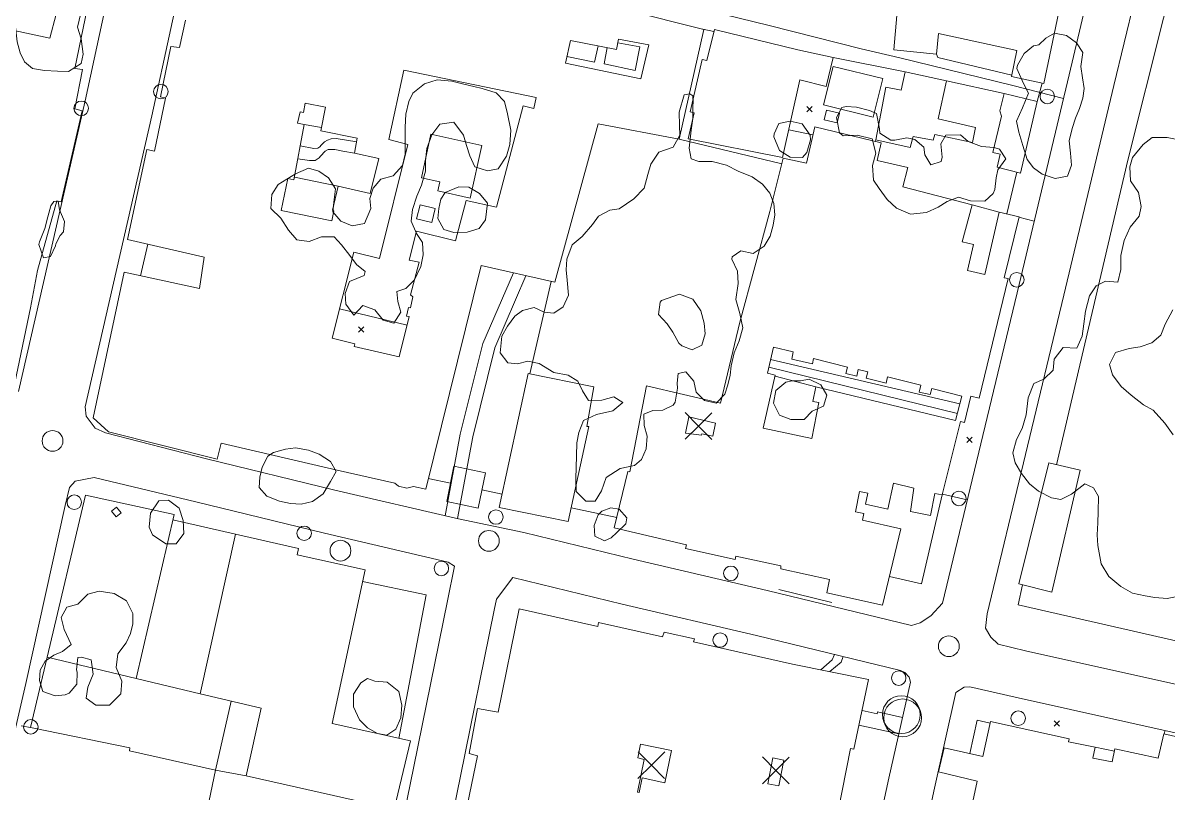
# Model space of a CAD drawing. Header units: metres. Extents: x 4652992 to 4879070, y 2074171 to 2309877.
# Drawn here: x 4653973.1 to 4654094.4, y 2307181.8 to 2307263.4 of the extents above; entities that cross this region are included whole.
import ezdxf

# ---------------------------------------------------------------- set-up
doc = ezdxf.new("R2010")
doc.units = ezdxf.units.M
doc.header["$MEASUREMENT"] = 0
doc.linetypes.add('DGN Style 2', pattern=[66.27138, 39.762828, -26.508552])
doc.linetypes.add('DGN Style 3', pattern=[92.779933, 66.271381, -26.508552])
for name, color, linetype, lineweight in [('Interior Floors', 7, 'Continuous', 0), ('Level 16', 2, 'Continuous', 0), ('Level 18', 5, 'Continuous', 0), ('Level 19', 38, 'DGN Style 3', 0), ('Level 20', 30, 'DGN Style 3', 0), ('Level 27', 30, 'Continuous', 0), ('Level 30', 5, 'Continuous', 0), ('Level 31', 38, 'Continuous', 0), ('Level 35', 4, 'Continuous', 0), ('Level 36', 1, 'Continuous', 0), ('Level 37', 3, 'Continuous', 0), ('Level 39', 9, 'Continuous', 0), ('Level 40', 1, 'Continuous', 0), ('Level 45', 9, 'Continuous', 0), ('Level 53', 5, 'Continuous', 0), ('Level 54', 30, 'DGN Style 2', 0), ('Level 61', 4, 'Continuous', 0), ('Level 62', 4, 'Continuous', 0), ('Level 63', 3, 'Continuous', 0)]:
    doc.layers.add(name, color=color, linetype=linetype, lineweight=lineweight)

# ---------------------------------------------------------------- blocks, each defined once
blk = doc.blocks.new('POSTE_1')
at = {"layer": 'Level 61'}
blk.add_circle((-4.7e-05, -1.9e-05, -2.4e-05), 0.770001, dxfattribs=at)
blk = doc.blocks.new('AL_1')
at = {"layer": 'Level 45'}
blk.add_circle((2.1e-05, 1.3e-05, 3e-05), 1.100002, dxfattribs=at)
blk = doc.blocks.new('COTA_16')
at = {"layer": 'Level 63', "ltscale": 0.2}
for p, q in [((7e-05, 0.00015, 0.000205), (-1.419452, -1.408307, 0.000205)), ((-1.408387, 1.419672, 0.000205), (7e-05, 0.00015, 0.000205)), ((1.419592, 1.408607, 0.000205), (7e-05, 0.00015, 0.000205)), ((7e-05, 0.00015, 0.000205), (1.408527, -1.419372, 0.000205))]:
    blk.add_line(p, q, dxfattribs=at)
blk = doc.blocks.new('COTA_15')
at = {"layer": 'Level 63', "ltscale": 0.2}
for p, q in [((-1.408367, 1.419327, -0.0002), (9e-05, -0.000195, -0.0002)), ((1.419612, 1.408262, -0.0002), (9e-05, -0.000195, -0.0002)), ((9e-05, -0.000195, -0.0002), (-1.419432, -1.408652, -0.0002)), ((9e-05, -0.000195, -0.0002), (1.408547, -1.419717, -0.0002))]:
    blk.add_line(p, q, dxfattribs=at)
blk = doc.blocks.new('COTA_2')
at = {"layer": 'Level 63', "ltscale": 0.2}
for p, q in [((5e-05, 0.0001, 4e-05), (-1.419472, -1.408357, 4e-05)), ((-1.408407, 1.419622, 4e-05), (5e-05, 0.0001, 4e-05)), ((1.419572, 1.408557, 4e-05), (5e-05, 0.0001, 4e-05)), ((5e-05, 0.0001, 4e-05), (1.408507, -1.419422, 4e-05))]:
    blk.add_line(p, q, dxfattribs=at)
blk = doc.blocks.new('COTA_10')
at = {"layer": 'Level 39'}
for p, q in [((-1.408444, 1.419518, 3.9e-05), (1.3e-05, -4e-06, 3.9e-05)), ((1.419535, 1.408453, 3.9e-05), (1.3e-05, -4e-06, 3.9e-05)), ((1.3e-05, -4e-06, 3.9e-05), (-1.419509, -1.408461, 3.9e-05)), ((1.3e-05, -4e-06, 3.9e-05), (1.40847, -1.419526, 3.9e-05))]:
    blk.add_line(p, q, dxfattribs=at)
blk = doc.blocks.new('CIR')
at = {"layer": 'Interior Floors'}
blk.add_circle((0, -0.046637), 2, dxfattribs=at)

msp = doc.modelspace()

# ---------------------------------------------------------------- linework, layer by layer
at = {"layer": 'Level 16'}
for points in [[(4654063.138969, 2307253.412598, 1401.699185), (4654057.87914, 2307254.703477, 1401.699185), (4654058.877243, 2307258.770359, 1401.699185), (4654064.137072, 2307257.47948, 1401.699185)], [(4654059.315998, 2307252.793482, 1402.12731), (4654057.947953, 2307253.113851, 1402.124185), (4654058.189833, 2307254.146734, 1402.117935), (4654059.557882, 2307253.826383, 1402.12106)]]:
    msp.add_3dface(points, dxfattribs=at)
at = {"layer": 'Level 18', "color": 30}
msp.add_line((4654023.251751, 2307202.341888, 1405.038767), (4654024.979199, 2307204.641555, 1405.165453), dxfattribs=at)
at = {"layer": 'Level 18', "color": 30, "extrusion": (-0.0193588182759711, 0.1982751460800474, 0.9799552043853299), "elevation": 368744.565715, "flags": 128}
msp.add_lwpolyline([(-4856156.722252, -1806806.459519), (-4856154.658624, -1806806.239911), (-4856154.003796, -1806805.625868)], dxfattribs=at)
at = {"layer": 'Level 18', "color": 30, "extrusion": (-0.5885580754528715, 0.1699938871125175, 0.7903805856444024), "elevation": -2345869.560698, "flags": 128}
msp.add_lwpolyline([(-3507997.216737, 3028873.383223), (-3508027.049102, 3028870.832686), (-3508037.46615, 3028870.036919)], dxfattribs=at)
at = {"layer": 'Level 18', "color": 30, "extrusion": (-0.6164632411259154, 0.1752329962651359, 0.7676369385070486), "elevation": -2463689.529355, "flags": 128}
msp.add_lwpolyline([(-3491767.618068, 2953144.745915), (-3491796.179287, 2953142.307879), (-3491806.581288, 2953141.547213)], dxfattribs=at)
at = {"layer": 'Level 18', "color": 30}
for points in [[(4653972.629108, 2307224.330705, 1404.548394), (4653979.689617, 2307255.117196, 1402.773394), (4653983.679478, 2307273.61327, 1401.560894), (4653988.229209, 2307294.793827, 1400.423394), (4653991.196795, 2307309.526352, 1399.531408)], [(4653979.703171, 2307222.708354, 1404.542163), (4653986.77421, 2307253.540759, 1402.767163), (4653990.774668, 2307272.085956, 1401.554663), (4653995.323199, 2307293.260925, 1400.417163), (4653998.213388, 2307306.877301, 1399.517163)], [(4654075.183271, 2307200.787365, 1404.510781), (4654083.319389, 2307234.559414, 1402.410781), (4654088.615163, 2307256.754869, 1401.085781), (4654094.084652, 2307279.398627, 1399.810781), (4654096.800728, 2307290.53879, 1399.285781)], [(4654070.458242, 2307201.925684, 1404.526381), (4654078.593114, 2307235.69256, 1402.426381), (4654083.889225, 2307257.889428, 1401.101381), (4654087.721877, 2307274.193431, 1399.826381), (4654089.955422, 2307283.560119, 1399.302017), (4654089.15259, 2307285.574766, 1399.302017), (4654088.569194, 2307286.811743, 1399.302017), (4654087.436258, 2307287.130894, 1399.205163)], [(4653981.854868, 2307219.959201, 1404.623281), (4653980.7452, 2307220.467831, 1404.635947), (4653979.795568, 2307221.735965, 1404.698281), (4653979.703171, 2307222.708354, 1404.542163)], [(4654019.211114, 2307210.858838, 1405.173281), (4654006.131969, 2307213.904882, 1405.054531), (4653992.538698, 2307217.208669, 1404.960781), (4653981.854868, 2307219.959201, 1404.623281)], [(4654018.145656, 2307206.283963, 1405.176066), (4654005.044534, 2307209.335126, 1405.057316), (4653991.431339, 2307212.643755, 1404.963566), (4653980.668941, 2307215.249493, 1404.851066)], [(4653958.387914, 2307127.5186, 1409.135894), (4653964.402922, 2307153.236145, 1407.885894), (4653969.420549, 2307176.283318, 1406.698394), (4653973.416521, 2307193.400479, 1406.023394), (4653977.589931, 2307212.269124, 1404.910894), (4653978.042736, 2307214.172255, 1405.017144)], [(4654067.183504, 2307199.554794, 1404.886263), (4654051.918296, 2307203.279517, 1405.211263), (4654037.703579, 2307206.598865, 1405.136263), (4654026.132789, 2307209.4025, 1405.161263), (4654019.211114, 2307210.858838, 1405.173281)], [(4654000.781716, 2307118.182965, 1409.798169), (4654005.436827, 2307140.849419, 1408.560669), (4654009.952012, 2307162.316975, 1407.110669), (4654014.497718, 2307184.613778, 1405.798169), (4654018.054255, 2307202.167705, 1405.048169), (4654018.791674, 2307205.830427, 1405.048169), (4654018.145656, 2307206.283963, 1405.176066)], [(4654066.022282, 2307194.795705, 1404.890453), (4654050.78068, 2307198.514668, 1405.215453), (4654036.569787, 2307201.833123, 1405.140453), (4654024.979198, 2307204.641555, 1405.165453)], [(4654005.912137, 2307117.190995, 1409.794816), (4654010.37799, 2307139.822403, 1408.551267), (4654014.893923, 2307161.293519, 1407.101267), (4654019.443362, 2307183.608628, 1405.788767), (4654023.001122, 2307201.168594, 1405.038767), (4654023.25175, 2307202.341888, 1405.038767)], [(4654070.458242, 2307201.925684, 1404.526381), (4654069.226049, 2307200.591345, 1404.688881), (4654068.104669, 2307199.836779, 1404.782631), (4654067.183504, 2307199.554794, 1404.886263)], [(4654076.362875, 2307197.585692, 1404.704233), (4654075.578238, 2307198.336687, 1404.704233), (4654075.022248, 2307199.267732, 1404.704233), (4654075.183271, 2307200.787365, 1404.510781)], [(4654118.662853, 2307187.95728, 1403.98274), (4654097.179669, 2307192.874737, 1404.566733), (4654079.259655, 2307196.860466, 1404.641733), (4654076.362875, 2307197.585692, 1404.704233)], [(4654067.088262, 2307193.560255, 1404.900612), (4654066.926806, 2307194.074656, 1404.900612), (4654066.47258, 2307194.586605, 1404.900612), (4654066.022282, 2307194.795705, 1404.890453)], [(4654117.518024, 2307183.175996, 1404.018332), (4654096.069602, 2307187.994309, 1404.565453), (4654078.160508, 2307191.97761, 1404.640453), (4654073.371554, 2307193.068494, 1404.702953), (4654072.778285, 2307193.030422, 1404.702953), (4654071.891886, 2307192.481661, 1404.911585)]]:
    msp.add_polyline3d(points, dxfattribs=at)
at = {"layer": 'Level 20', "linetype": 'Continuous'}
msp.add_polyline3d([(4654083.287826, 2307255.368865, 1401.251841), (4654077.91161, 2307256.743714, 1401.251841), (4654065.964528, 2307259.697983, 1401.039341), (4654061.870387, 2307260.638539, 1401.151841), (4654052.131251, 2307263.108865, 1401.126841), (4654045.899266, 2307264.633726, 1401.201841), (4654045.14786, 2307264.829641, 1401.264341)], dxfattribs=at)
at = {"layer": 'Level 27'}
for p, q in [((4654056.743421, 2307251.515954, 1402.06481), (4654054.192862, 2307252.068384, 1402.06481)), ((4654063.403334, 2307250.993603, 1401.84606), (4654063.379446, 2307250.839398, 1401.84606))]:
    msp.add_line(p, q, dxfattribs=at)
at = {"layer": 'Level 30', "color": 1}
for points in [[(4654066.133447, 2307269.837093, 1403.941983), (4654065.316756, 2307260.542689, 1403.010733), (4654069.848277, 2307260.082754, 1402.935733), (4654070.051612, 2307262.252771, 1402.923233), (4654078.336978, 2307260.455298, 1403.085733), (4654077.784714, 2307257.692246, 1402.879483), (4654081.199702, 2307256.95475, 1402.848233), (4654083.060458, 2307265.91664, 1402.585733)], [(4653964.439632, 2307264.230476, 1404.854927), (4653975.977344, 2307261.777728, 1405.317427), (4653977.309544, 2307266.879936, 1404.717427)], [(4653980.177377, 2307266.12056, 1404.729927), (4653978.598191, 2307258.544873, 1405.236177), (4653979.422513, 2307258.443648, 1405.236177), (4653978.617086, 2307254.271666, 1405.242427), (4653979.377951, 2307254.064654, 1405.242427), (4653977.148928, 2307244.430731, 1405.504927), (4653976.701831, 2307244.536598, 1405.504927), (4653974.640982, 2307237.14488, 1407.454927), (4653973.924689, 2307233.197135, 1409.473677)], [(4654036.903127, 2307264.769491, 1405.210733), (4654045.200446, 2307262.689711, 1405.441983), (4654042.584949, 2307251.054755, 1405.529483), (4654034.015431, 2307252.699097, 1407.654483), (4654029.430311, 2307235.908551, 1407.616983), (4654021.613391, 2307237.681251, 1407.604483), (4654015.757155, 2307214.004161, 1407.704483)], [(4654015.757155, 2307214.004161, 1407.704483), (4654014.456574, 2307214.291978, 1407.679483), (4654013.755408, 2307214.118604, 1407.666983), (4654012.883835, 2307214.307674, 1407.660733), (4654012.489083, 2307214.652495, 1407.648233), (4654006.382188, 2307216.000429, 1407.710733), (4654006.382188, 2307216.000429, 1409.473233), (4653994.111476, 2307218.882497, 1409.948233), (4653993.662991, 2307217.162387, 1407.410733), (4653982.17315, 2307220.060863, 1406.785733), (4653980.549543, 2307221.542415, 1406.785733), (4653980.554663, 2307221.564317, 1412.685733), (4653983.830934, 2307236.966372, 1412.135733), (4653991.82301, 2307235.265333, 1408.760733), (4653992.294901, 2307238.57259, 1406.810733), (4653984.175983, 2307240.429785, 1405.898233), (4653986.215163, 2307249.963823, 1405.366983), (4653987.049082, 2307249.795185, 1408.004483), (4653988.216686, 2307255.413811, 1407.916983), (4653987.685893, 2307255.535742, 1405.060733), (4653988.769141, 2307260.897478, 1404.791983), (4653989.674407, 2307260.782097, 1406.860733), (4653990.30893, 2307263.68505, 1406.841983)], [(4654038.532939, 2307257.457159, 1404.254483), (4654030.55766, 2307259.115696, 1404.316983), (4654031.073108, 2307261.528531, 1406.916983), (4654035.942058, 2307260.572213, 1406.654483), (4654036.157883, 2307261.648922, 1405.198233), (4654039.383705, 2307261.058581, 1404.441983), (4654038.532939, 2307257.457159, 1404.254483)], [(4654053.540276, 2307249.134234, 1404.498233), (4654055.364351, 2307257.335624, 1404.035733), (4654058.144518, 2307256.661983, 1404.041983), (4654058.877156, 2307259.714746, 1403.966983), (4654055.14982, 2307260.524939, 1406.885733), (4654046.314045, 2307262.671263, 1406.923233), (4654045.50561, 2307259.392595, 1409.373233), (4654045.040971, 2307259.499369, 1409.373233), (4654043.744341, 2307253.969186, 1409.323233), (4654044.184299, 2307253.856497, 1407.673233), (4654043.536842, 2307251.120175, 1407.129483), (4654053.540276, 2307249.134234, 1404.498233)], [(4654026.062146, 2307254.591346, 1407.635733), (4654023.234046, 2307243.864803, 1406.485733), (4654020.031173, 2307244.588989, 1406.366983), (4654018.926335, 2307240.305378, 1406.623233), (4654014.78694, 2307241.315007, 1406.254483), (4654013.994024, 2307238.267722, 1406.248233), (4654015.059296, 2307238.045941, 1410.210733), (4654014.130654, 2307234.566839, 1410.241983), (4654014.400605, 2307234.377438, 1410.229483), (4654014.150809, 2307233.207858, 1410.223233), (4654013.916338, 2307233.250193, 1410.223233), (4654013.734014, 2307232.319762, 1410.223233), (4654014.001615, 2307232.26981, 1410.223233), (4654012.953774, 2307228.030972, 1407.254483), (4654008.194181, 2307229.125322, 1408.635733), (4654008.253174, 2307229.377997, 1408.635733), (4654005.861159, 2307229.997435, 1408.179483), (4654008.131666, 2307239.111108, 1406.023233), (4654010.872002, 2307238.434524, 1405.904483), (4654013.870794, 2307250.516804, 1405.310733), (4654011.846837, 2307251.028489, 1405.310733), (4654013.43977, 2307258.391891, 1407.273233), (4654027.43672, 2307255.475137, 1407.523233), (4654027.216178, 2307254.33221, 1407.635733), (4654026.062146, 2307254.591346, 1407.635733)], [(4654070.900198, 2307257.244095, 1403.960733), (4654066.525148, 2307258.214404, 1403.929483), (4654066.095164, 2307256.259055, 1404.829483), (4654064.47255, 2307256.562204, 1404.679483), (4654063.403334, 2307250.993603, 1404.729483), (4654067.055321, 2307250.177804, 1404.554483), (4654067.37555, 2307251.357604, 1404.373233), (4654069.491002, 2307250.964442, 1404.335733), (4654069.645141, 2307251.578926, 1404.416983), (4654073.645863, 2307250.706219, 1404.848233), (4654073.947209, 2307252.308147, 1404.779483), (4654069.995068, 2307253.239324, 1404.235733), (4654070.900198, 2307257.244095, 1403.960733)], [(4654076.982774, 2307255.889704, 1404.485733), (4654080.506149, 2307255.068555, 1404.716983), (4654078.720988, 2307247.458643, 1404.710733), (4654076.254408, 2307248.117981, 1404.285733), (4654076.578384, 2307249.46702, 1404.285733), (4654075.782565, 2307249.649877, 1404.229483), (4654076.730806, 2307253.494123, 1404.154483), (4654076.524752, 2307254.062253, 1404.154483), (4654076.982774, 2307255.889704, 1404.485733)], [(4654008.216932, 2307249.581784, 1405.066983), (4654008.515611, 2307251.157845, 1405.566983), (4654004.64119, 2307251.967516, 1405.316983), (4654005.14215, 2307254.458426, 1404.985733), (4654002.996661, 2307254.893772, 1404.985733), (4654002.801057, 2307253.907892, 1404.985733), (4654002.464418, 2307253.962121, 1404.985733), (4654002.181688, 2307252.753037, 1408.148233), (4654002.905075, 2307252.609892, 1408.048233), (4654001.802122, 2307246.747855, 1407.860733), (4654001.147606, 2307246.886749, 1406.129483), (4654000.465694, 2307243.522415, 1405.910733), (4654005.809086, 2307242.421295, 1405.766983), (4654006.044963, 2307243.479386, 1405.454483), (4654005.884349, 2307243.539496, 1405.454483), (4654006.472614, 2307246.103947, 1405.460733), (4654009.873609, 2307245.310238, 1405.791983), (4654010.784632, 2307249.005495, 1405.235733), (4654008.216932, 2307249.581784, 1405.066983)], [(4654056.936364, 2307252.362412, 1404.360733), (4654063.991542, 2307250.694712, 1404.591983), (4654063.5648, 2307248.806395, 1404.498233), (4654066.800995, 2307248.051121, 1404.498233), (4654066.259301, 2307246.017248, 1405.460733), (4654073.59231, 2307244.123118, 1405.623233), (4654072.54479, 2307240.209734, 1404.773233), (4654073.766757, 2307239.905687, 1404.723233), (4654073.110477, 2307237.173163, 1407.154483), (4654074.9379, 2307236.718363, 1405.448233), (4654076.451556, 2307243.353068, 1405.298233), (4654078.568946, 2307242.843195, 1405.279483), (4654077.002509, 2307236.38274, 1406.641983), (4654077.425131, 2307236.297174, 1406.641983), (4654074.361892, 2307223.626594, 1406.666983), (4654073.471563, 2307223.854409, 1406.273233), (4654072.791493, 2307221.069455, 1406.273233), (4654072.360364, 2307221.168556, 1406.273233), (4654070.430483, 2307213.390484, 1407.235733), (4654069.665168, 2307213.554823, 1406.691983), (4654069.200067, 2307211.195229, 1405.754483), (4654067.062302, 2307211.617147, 1405.741983), (4654067.428725, 2307214.103643, 1407.310733), (4654065.289225, 2307214.618598, 1406.754483), (4654064.688218, 2307211.87337, 1406.660733), (4654062.308931, 2307212.408704, 1406.554483), (4654062.554244, 2307213.568198, 1406.554483), (4654061.678383, 2307213.757948, 1407.966983), (4654061.245524, 2307211.587799, 1407.029483), (4654062.134986, 2307211.406503, 1406.660733), (4654061.999189, 2307210.719768, 1406.616983), (4654066.067283, 2307209.784656, 1406.416983), (4654064.123909, 2307201.69703, 1406.648233), (4654058.226712, 2307203.029429, 1406.623233), (4654058.489798, 2307204.416434, 1407.310733), (4654053.352822, 2307205.562505, 1407.491983), (4654053.368861, 2307205.883054, 1410.754483), (4654048.583953, 2307206.890298, 1409.566983), (4654048.505, 2307206.549472, 1409.566983), (4654043.265985, 2307207.707418, 1409.466983), (4654043.355126, 2307208.092222, 1407.335733), (4654035.715528, 2307209.894617, 1407.016983), (4654037.160509, 2307215.855025, 1407.285733), (4654037.364455, 2307215.831262, 1407.285733), (4654039.134341, 2307224.938716, 1406.460733), (4654046.971827, 2307223.111604, 1406.916983), (4654049.00978, 2307231.670606, 1406.941983), (4654052.174949, 2307243.423775, 1406.641983), (4654053.600937, 2307249.052465, 1405.623233), (4654056.058251, 2307248.51005, 1404.629483), (4654056.936364, 2307252.362412, 1404.360733)], [(4653973.924689, 2307233.197135, 1409.473677), (4653971.896766, 2307223.558696, 1409.336177)], [(4654071.842952, 2307221.263859, 1406.479483), (4654057.06863, 2307224.82404, 1406.410733), (4654056.724846, 2307223.292365, 1406.410733), (4654057.371055, 2307223.166898, 1406.423233), (4654056.644249, 2307219.38252, 1407.098233), (4654051.489892, 2307220.452267, 1407.210733), (4654052.769708, 2307226.067837, 1406.785733), (4654051.956853, 2307226.27799, 1406.785733), (4654052.559337, 2307229.024855, 1406.848233), (4654054.656952, 2307228.530764, 1405.798233), (4654054.505469, 2307227.777614, 1405.798233), (4654056.691512, 2307227.263182, 1405.798233), (4654056.821704, 2307227.824231, 1406.948233), (4654060.409832, 2307226.929344, 1405.866983), (4654060.237953, 2307226.238827, 1405.866983), (4654061.387518, 2307225.974398, 1405.866983), (4654061.537291, 2307226.670001, 1405.754483), (4654062.549108, 2307226.414082, 1405.754483), (4654062.398494, 2307225.765025, 1405.754483), (4654064.499503, 2307225.235389, 1405.754483), (4654064.655223, 2307225.906447, 1406.873233), (4654068.185531, 2307225.013272, 1405.841983), (4654068.014494, 2307224.276208, 1405.841983), (4654069.175113, 2307224.009238, 1405.841983), (4654069.339334, 2307224.666752, 1406.866983), (4654072.502323, 2307223.846481, 1406.098233), (4654071.842952, 2307221.263859, 1406.479483)], [(4654030.835925, 2307210.56017, 1410.016983), (4654033.041044, 2307220.626608, 1409.735733), (4654032.827353, 2307220.652752, 1409.735733), (4654033.567467, 2307224.824874, 1409.504483), (4654026.599005, 2307226.24435, 1409.498233), (4654023.540639, 2307212.066382, 1410.241983), (4654030.835925, 2307210.56017, 1410.016983)], [(4654043.24321, 2307219.946679, 1406.566983), (4654043.595434, 2307221.662766, 1406.523233), (4654046.431782, 2307220.987018, 1407.035733), (4654046.145235, 2307219.603652, 1406.810733), (4654044.992824, 2307219.857193, 1406.648233), (4654044.962131, 2307219.725122, 1406.654483), (4654043.24321, 2307219.946679, 1406.566983)], [(4654012.405755, 2307180.120606, 1410.867503), (4653996.735004, 2307183.639431, 1411.123753), (4653998.345281, 2307190.791546, 1410.992503), (4653991.895127, 2307192.312522, 1410.861253), (4653995.625029, 2307209.23861, 1410.761253), (4654002.283444, 2307207.728213, 1410.686253), (4654002.138446, 2307207.058686, 1408.636253), (4654009.332448, 2307205.471501, 1408.255003), (4654005.867189, 2307189.190636, 1408.367503), (4654014.147434, 2307187.329348, 1411.067503), (4654012.405755, 2307180.120606, 1410.867503)], [(4654019.756, 2307178.586986, 1411.240802), (4654021.25327, 2307185.754832, 1411.197052), (4654020.341462, 2307185.987942, 1408.490802), (4654021.228799, 2307190.784408, 1408.465802), (4654023.410303, 2307190.373339, 1408.740802), (4654025.648222, 2307201.326919, 1408.697052), (4654033.966495, 2307199.44634, 1411.190802), (4654034.052661, 2307199.866132, 1411.190802), (4654040.841432, 2307198.349291, 1411.134552), (4654041.003169, 2307198.844237, 1407.440802), (4654044.207227, 2307198.141208, 1407.465802), (4654044.111013, 2307197.827853, 1410.153302), (4654054.592159, 2307195.46084, 1409.803302), (4654054.592159, 2307195.46084, 1408.197052), (4654062.647852, 2307193.848966, 1408.022052), (4654061.07755, 2307186.459119, 1407.747052), (4654060.71973, 2307186.518368, 1407.747052), (4654058.967717, 2307177.550662, 1408.940802)], [(4653972.935686, 2307188.947408, 1409.030003), (4653974.104524, 2307188.712357, 1411.711253), (4653984.430146, 2307186.607059, 1413.805003), (4653984.388631, 2307186.28242, 1413.811253), (4653993.49599, 2307184.250705, 1414.023753), (4653991.981768, 2307176.959141, 1412.067503), (4654011.377453, 2307172.761583, 1411.705003), (4654009.907096, 2307166.001561, 1411.648753), (4654009.360082, 2307166.081646, 1409.711253), (4654007.78457, 2307158.873369, 1409.661253), (4654008.52363, 2307158.725934, 1412.817503), (4654005.225982, 2307144.078135, 1411.405003), (4654005.975996, 2307143.928172, 1411.367503), (4654004.418437, 2307136.796427, 1411.173753), (4654002.789524, 2307137.137606, 1411.355003), (4653999.317035, 2307120.254839, 1411.873753)], [(4654072.451371, 2307175.143545, 1407.901862), (4654074.13616, 2307183.086444, 1407.776862), (4654070.052204, 2307184.073765, 1407.489362), (4654070.645533, 2307186.590492, 1407.351862), (4654074.747288, 2307185.680179, 1407.651862), (4654075.532903, 2307189.380828, 1407.601862), (4654083.860345, 2307187.543235, 1407.595612), (4654083.800183, 2307187.232659, 1407.589362), (4654086.632004, 2307186.661297, 1407.483112), (4654086.389627, 2307185.512089, 1407.483112), (4654088.437937, 2307185.121253, 1407.470612), (4654088.725219, 2307186.515029, 1407.464362), (4654093.306581, 2307185.517385, 1407.089362), (4654093.904132, 2307188.102662, 1406.820612), (4654100.403971, 2307186.605052, 1406.639362)], [(4654038.503401, 2307186.992278, 1411.009552), (4654038.198377, 2307185.530881, 1411.009552), (4654038.894429, 2307185.3856, 1411.359552), (4654038.170122, 2307181.91539, 1411.328302), (4654038.359541, 2307181.875854, 1407.803302), (4654038.679808, 2307183.410274, 1407.334552), (4654041.081213, 2307182.909049, 1407.234552), (4654041.790279, 2307186.306236, 1407.740802), (4654038.503401, 2307186.992278, 1411.009552)]]:
    msp.add_polyline3d(points, dxfattribs=at)
for points in [[(4654082.055611, 2307203.086683, 1406.648233), (4654085.042432, 2307216.014553, 1406.585733), (4654081.724726, 2307216.778083, 1406.585733), (4654078.559195, 2307203.984119, 1406.948233)], [(4654053.683512, 2307185.297411, 1407.384552), (4654053.146818, 2307182.566988, 1407.572052), (4654051.959247, 2307182.800418, 1410.084552), (4654052.495942, 2307185.530841, 1409.859552)]]:
    msp.add_3dface(points, dxfattribs=at)
at = {"layer": 'Level 31'}
msp.add_polyline3d([(4654020.458655, 2307244.830118, 1406.254483), (4654021.682237, 2307250.412001, 1406.185733), (4654016.311724, 2307251.589249, 1406.148233), (4654015.297846, 2307246.964017, 1406.285733), (4654017.251314, 2307246.535806, 1406.466983), (4654017.041611, 2307245.579155, 1406.466983), (4654020.458655, 2307244.830118, 1406.254483)], dxfattribs=at)
for points in [[(4654016.397905, 2307242.232532, 1405.535733), (4654014.789889, 2307242.636868, 1405.535733), (4654015.164272, 2307244.125759, 1405.529483), (4654016.772288, 2307243.721423, 1405.529483)], [(4654022.076019, 2307215.738163, 1407.460733), (4654021.307715, 2307211.998976, 1407.373233), (4654017.975274, 2307212.683705, 1407.373233), (4654018.743578, 2307216.422892, 1407.460733)], [(4653983.52306, 2307211.509292, 1406.992503), (4653983.036402, 2307212.10382, 1406.986253), (4653982.493479, 2307211.659404, 1406.983128), (4653982.980116, 2307211.064858, 1406.989378)]]:
    msp.add_3dface(points, dxfattribs=at)
at = {"layer": 'Level 35'}
for p, q in [((4654045.104341, 2307262.7138, 1403.541983), (4654046.26865, 2307262.487162, 1403.516983)), ((4654066.525149, 2307258.214404, 1403.641982), (4654058.877156, 2307259.714746, 1403.629482)), ((4654076.982775, 2307255.889704, 1404.316983), (4654070.900197, 2307257.244095, 1403.979483)), ((4654080.506149, 2307255.068555, 1402.604483), (4654081.017949, 2307256.994001, 1402.604483)), ((4654002.905075, 2307252.609891, 1405.166983), (4654004.70676, 2307252.293552, 1405.154483)), ((4654042.584949, 2307251.054755, 1404.266983), (4654053.451201, 2307248.461422, 1404.204483)), ((4654077.284744, 2307243.152434, 1404.816982), (4654078.349928, 2307247.557831, 1404.529482)), ((4654006.472614, 2307246.103947, 1405.204483), (4654001.855326, 2307247.030627, 1405.204483)), ((4654073.59231, 2307244.123118, 1404.741983), (4654076.451556, 2307243.353068, 1404.741983)), ((4653986.322177, 2307239.938845, 1405.304483), (4653985.552807, 2307236.599888, 1405.304483)), ((4654026.768575, 2307226.209809, 1406.791982), (4654029.025564, 2307236.000338, 1406.554482)), ((4654057.06863, 2307224.82404, 1406.073233), (4654052.74964, 2307225.979786, 1406.073233)), ((4654018.373327, 2307214.620954, 1406.979483), (4654016.032863, 2307215.118866, 1406.979483)), ((4654021.70419, 2307213.928543, 1407.091983), (4654023.843155, 2307213.468784, 1407.091983)), ((4654031.158773, 2307212.03398, 1406.479483), (4654035.986153, 2307211.010918, 1406.479483)), ((4653993.49599, 2307184.250705, 1408.139378), (4653995.152416, 2307191.544438, 1408.139378)), ((4654086.632004, 2307186.661297, 1407.483112), (4654088.670801, 2307186.251012, 1407.465546)), ((4653996.735004, 2307183.639431, 1407.461253), (4653993.49599, 2307184.250705, 1407.461253))]:
    msp.add_line(p, q, dxfattribs=at)
at = {"layer": 'Level 35', "extrusion": (-0.0418186123252898, -0.0148967614419534, 0.9990141591397635), "elevation": -227596.511236, "flags": 128}
msp.add_lwpolyline([(-611714.263881, 5153434.436645), (-611718.679641, 5153427.678774), (-611719.050158, 5153427.678774)], dxfattribs=at)
at = {"layer": 'Level 35', "extrusion": (-0.0027577891869321, 0.0198896293130075, 0.9997983782966402), "elevation": 34460.207514, "flags": 128}
msp.add_lwpolyline([(-4926842.177285, -1645796.412583), (-4926838.713891, -1645787.386148), (-4926835.475669, -1645788.631173)], dxfattribs=at)
at = {"layer": 'Level 35', "extrusion": (-0.0232499892747259, 0.0397431533116498, 0.998939397442894), "elevation": -15104.770603, "flags": 128}
msp.add_lwpolyline([(-5182119.931825, 358270.215732), (-5182130.10897, 358258.542199), (-5182125.013679, 358253.927081)], dxfattribs=at)
at = {"layer": 'Level 35', "extrusion": (-0.0044037846455973, 0.0009885188614815, 0.9999898147037578), "elevation": -16808.32637, "flags": 128}
msp.add_lwpolyline([(4654036.564221, 2307206.965596), (4654035.217212, 2307207.287351), (4654034.419135, 2307203.731938)], dxfattribs=at)
at = {"layer": 'Level 36'}
for p, q in [((4654058.767068, 2307201.986499, 1406.391983), (4654053.128961, 2307203.377269, 1406.391983)), ((4653985.113052, 2307193.933054, 1407.522631), (4653975.668086, 2307196.189867, 1407.261253)), ((4653991.895127, 2307192.312521, 1407.548753), (4653985.113051, 2307193.933054, 1407.522631))]:
    msp.add_line(p, q, dxfattribs=at)
for points in [[(4654082.52708, 2307216.593431, 1406.473233), (4654090.073098, 2307248.839088, 1404.098233), (4654097.637624, 2307278.947953, 1402.198233), (4654138.113328, 2307269.869064, 1400.698233), (4654167.851684, 2307263.306462, 1399.123233), (4654176.142335, 2307262.094743, 1399.148233), (4654167.65155, 2307228.58291, 1400.973233)], [(4654156.599217, 2307184.145688, 1404.048233), (4654135.194423, 2307188.815937, 1404.773233), (4654112.631603, 2307193.93877, 1405.773233), (4654078.467099, 2307201.754876, 1406.960733), (4654078.947678, 2307203.884406, 1406.960733)]]:
    msp.add_polyline3d(points, dxfattribs=at)
at = {"layer": 'Level 37'}
for p, q in [((4653995.625029, 2307209.23861, 1406.848753), (4653988.990594, 2307210.767017, 1406.848753)), ((4653975.668086, 2307196.189867, 1407.261253), (4653973.932687, 2307188.746913, 1407.248753))]:
    msp.add_line(p, q, dxfattribs=at)
msp.add_polyline3d([(4653975.668086, 2307196.189867, 1407.261253), (4653979.73597, 2307213.352384, 1406.923753), (4653989.120168, 2307211.329554, 1406.761253), (4653985.113051, 2307193.933054, 1407.522631)], dxfattribs=at)
at = {"layer": 'Level 40', "color": 3}
for points in [[(4653971.755213, 2307264.208841, 1407.305027), (4653972.334268, 2307262.951498, 1407.317527), (4653972.499816, 2307261.39192, 1407.342527), (4653972.830501, 2307260.220035, 1407.342527), (4653973.287405, 2307259.258339, 1407.380027), (4653974.121304, 2307258.554173, 1407.467527), (4653975.382235, 2307258.335756, 1407.592527), (4653976.783658, 2307258.270803, 1407.692527), (4653977.950985, 2307258.234582, 1407.780027), (4653979.262124, 2307259.0979, 1407.905027), (4653979.478962, 2307260.08685, 1407.905027), (4653979.273749, 2307261.709164, 1407.867527), (4653978.903397, 2307262.943785, 1407.830027), (4653979.251267, 2307264.408521, 1407.792527)], [(4654080.094474, 2307260.943421, 1404.842935), (4654079.096445, 2307260.154113, 1404.842935), (4654078.415044, 2307258.921686, 1404.742935), (4654078.333594, 2307258.570009, 1404.730435), (4654079.057399, 2307256.968499, 1404.880435), (4654079.561467, 2307255.926745, 1404.967935), (4654078.951671, 2307254.40008, 1405.117935), (4654078.295892, 2307252.976575, 1405.280435), (4654078.565286, 2307251.826683, 1405.405435), (4654078.977723, 2307250.389292, 1405.517935), (4654079.4293, 2307248.919762, 1405.642935), (4654080.106785, 2307248.023366, 1405.705435), (4654081.005258, 2307247.377147, 1405.742935), (4654082.390102, 2307246.920144, 1405.742935), (4654083.70142, 2307247.151356, 1405.642935), (4654084.136213, 2307248.324684, 1405.542935), (4654084.030055, 2307249.575975, 1405.442935), (4654083.867732, 2307250.886465, 1405.355435), (4654084.195286, 2307252.200173, 1405.167935), (4654084.565486, 2307253.295742, 1404.992935), (4654084.98676, 2307254.310132, 1404.842935), (4654085.312729, 2307255.415861, 1404.692935), (4654085.458437, 2307256.447252, 1404.530435), (4654085.272414, 2307257.554844, 1404.417935), (4654085.106752, 2307258.750355, 1404.330435), (4654085.310042, 2307260.231502, 1404.117935), (4654084.668191, 2307261.281757, 1404.105435), (4654083.585952, 2307262.039636, 1404.192935), (4654082.315191, 2307262.28524, 1404.392935), (4654081.400365, 2307261.754608, 1404.580435), (4654080.681241, 2307261.063277, 1404.655435), (4654080.094474, 2307260.943421, 1404.842935)], [(4654001.984759, 2307247.381739, 1406.942935), (4654003.336345, 2307247.995469, 1406.817935), (4654004.42341, 2307247.676202, 1406.730435), (4654005.467428, 2307246.973928, 1406.717935), (4654006.189979, 2307245.790877, 1406.780435), (4654006.065966, 2307244.663792, 1406.905435), (4654005.928118, 2307243.378103, 1407.105435), (4654006.768077, 2307242.399178, 1407.367935), (4654007.973601, 2307241.890892, 1407.455435), (4654009.282141, 2307242.121616, 1407.605435), (4654009.936314, 2307243.727721, 1407.680435), (4654009.836257, 2307244.790764, 1407.617935), (4654010.18076, 2307245.867156, 1407.580435), (4654010.988288, 2307246.837092, 1407.567935), (4654012.322459, 2307247.177483, 1407.567935), (4654013.30329, 2307248.29247, 1407.405435), (4654013.580102, 2307249.476873, 1407.242935), (4654013.582568, 2307250.978584, 1406.980435), (4654013.5712, 2307252.321691, 1406.830435), (4654013.663406, 2307253.710321, 1406.680435), (4654013.9761, 2307255.048258, 1406.505435), (4654014.394964, 2307255.94577, 1406.330435), (4654015.619877, 2307256.912192, 1406.205435), (4654016.974552, 2307257.340316, 1406.155435), (4654018.525137, 2307257.214935, 1406.130435), (4654019.776796, 2307256.904049, 1406.205435), (4654020.835142, 2307256.66072, 1406.405435), (4654021.734019, 2307256.430944, 1406.830435), (4654023.22976, 2307255.971493, 1406.967935), (4654024.107146, 2307255.053299, 1407.017935), (4654024.43078, 2307253.753957, 1407.142935), (4654024.767262, 2307252.012534, 1407.242935), (4654024.644299, 2307250.492303, 1407.167935), (4654024.308011, 2307249.252238, 1406.967935), (4654023.413338, 2307247.909435, 1406.792935), (4654022.301694, 2307247.72589, 1406.692935), (4654020.960295, 2307248.149856, 1406.630435), (4654020.419261, 2307249.314285, 1406.530435), (4654020.071541, 2307250.411157, 1406.517935), (4654019.767918, 2307251.497891, 1406.505435), (4654018.718216, 2307252.871718, 1406.392935), (4654017.250207, 2307252.654546, 1406.417935), (4654016.406796, 2307251.531077, 1406.505435), (4654015.881827, 2307250.080161, 1406.755435), (4654015.716804, 2307248.777608, 1406.942935), (4654015.740462, 2307247.685906, 1407.017935), (4654015.320612, 2307246.18771, 1407.005435), (4654014.818185, 2307245.032067, 1406.967935), (4654014.347567, 2307243.61488, 1406.992935), (4654014.225097, 2307242.394991, 1407.155435), (4654014.779472, 2307241.088823, 1407.367935), (4654015.415865, 2307240.133588, 1407.692935), (4654015.476457, 2307238.802276, 1407.867935), (4654015.238617, 2307237.5858, 1407.880435), (4654014.559307, 2307236.17037, 1407.830435), (4654013.668709, 2307235.242644, 1407.617935), (4654012.71295, 2307234.930811, 1407.092935), (4654012.790958, 2307233.872838, 1406.667935), (4654013.133552, 2307232.754033, 1406.380435), (4654012.395259, 2307231.583283, 1406.255435), (4654011.25897, 2307231.890755, 1406.230435), (4654010.378495, 2307232.994555, 1406.217935), (4654009.091446, 2307233.452249, 1406.217935), (4654008.158295, 2307232.44186, 1406.342935), (4654007.310121, 2307233.584457, 1406.292935), (4654007.230569, 2307234.735233, 1406.230435), (4654007.687353, 2307235.993818, 1406.192935), (4654009.252758, 2307236.627724, 1406.480435), (4654009.350155, 2307237.044458, 1407.442935), (4654008.431759, 2307237.787185, 1407.967935), (4654007.707171, 2307238.762697, 1408.167935), (4654006.848745, 2307239.861428, 1407.930435), (4654006.07135, 2307240.710408, 1407.667935), (4654004.725876, 2307240.719296, 1407.917935), (4654003.405046, 2307240.237166, 1408.030435), (4654002.117504, 2307240.394518, 1407.830435), (4654001.2437, 2307241.427449, 1407.555435), (4654000.426283, 2307242.701646, 1407.530435), (4653999.343786, 2307243.736334, 1407.580435), (4653999.478545, 2307245.207629, 1407.442935), (4654000.141984, 2307246.256917, 1407.367935), (4654001.984759, 2307247.381739, 1406.942935)], [(4654042.605047, 2307253.921483, 1407.067935), (4654042.624418, 2307252.510833, 1406.930435), (4654042.66436, 2307251.487346, 1406.892935), (4654041.952555, 2307250.221709, 1407.017935), (4654040.438874, 2307249.693646, 1407.117935), (4654039.584868, 2307248.41459, 1407.230435), (4654039.281125, 2307247.308734, 1407.455435), (4654038.900989, 2307245.874651, 1407.642935), (4654037.803324, 2307244.743811, 1407.755435), (4654036.238514, 2307243.697294, 1407.755435), (4654035.232922, 2307243.559597, 1407.730435), (4654034.039093, 2307242.911909, 1407.667935), (4654033.41896, 2307242.040144, 1407.655435), (4654032.334743, 2307240.767899, 1407.630435), (4654031.244002, 2307239.865991, 1407.517935), (4654030.711479, 2307238.374726, 1407.592935), (4654030.627761, 2307237.218296, 1407.830435), (4654030.745528, 2307236.130815, 1407.905435), (4654030.866357, 2307234.55853, 1407.905435), (4654030.296753, 2307233.306312, 1407.742935), (4654029.333134, 2307232.651814, 1407.555435), (4654028.285368, 2307232.731282, 1407.230435), (4654027.246357, 2307233.246734, 1406.530435), (4654025.991813, 2307232.935736, 1406.380435), (4654025.197492, 2307232.311481, 1406.392935), (4654024.42151, 2307231.268067, 1406.480435), (4654023.799546, 2307230.189251, 1406.517935), (4654023.627418, 2307228.45378, 1406.592935), (4654024.462913, 2307227.362692, 1406.805435), (4654025.461581, 2307227.271457, 1407.080435), (4654026.568831, 2307227.547154, 1407.542935), (4654027.76206, 2307227.295936, 1408.042935), (4654029.306929, 2307226.364528, 1408.492935), (4654030.840381, 2307226.081212, 1408.842935), (4654031.87593, 2307225.451294, 1408.855435), (4654032.354292, 2307224.419243, 1408.867935), (4654032.996858, 2307223.395553, 1408.730435), (4654034.393402, 2307223.420335, 1408.567935), (4654035.680134, 2307223.77004, 1408.430435), (4654036.610764, 2307223.18729, 1408.467935), (4654035.569121, 2307222.29715, 1408.505435), (4654033.833784, 2307221.912245, 1408.380435), (4654032.458842, 2307221.283135, 1408.192935), (4654031.955245, 2307220.015745, 1407.967935), (4654031.766608, 2307218.906484, 1407.955435), (4654031.725064, 2307217.532888, 1407.955435), (4654031.670072, 2307216.300697, 1407.942935), (4654031.652362, 2307215.129095, 1407.880435), (4654031.681919, 2307213.762209, 1407.880435), (4654032.691803, 2307212.723246, 1407.792935), (4654033.688841, 2307212.724595, 1407.680435), (4654034.359902, 2307213.815178, 1407.592935), (4654034.850051, 2307215.223974, 1407.530435), (4654036.328483, 2307216.198135, 1407.580435), (4654037.857242, 2307216.492208, 1407.742935), (4654038.612652, 2307217.14846, 1407.630435), (4654039.080599, 2307218.262677, 1407.505435), (4654039.210152, 2307219.616044, 1407.367935), (4654038.894363, 2307220.749041, 1407.267935), (4654038.846065, 2307221.935815, 1407.117935), (4654039.797667, 2307222.339499, 1406.955435), (4654040.843802, 2307222.352615, 1406.930435), (4654041.941066, 2307222.884185, 1406.842935), (4654042.154568, 2307223.203949, 1406.830435), (4654042.407782, 2307224.690258, 1406.842935), (4654042.392904, 2307225.223883, 1406.817935), (4654042.495162, 2307226.26079, 1406.755435), (4654043.302731, 2307226.444004, 1406.755435), (4654044.158598, 2307225.440443, 1406.755435), (4654044.393101, 2307224.256973, 1406.867935), (4654045.279526, 2307223.384703, 1406.930435), (4654046.516759, 2307223.123369, 1406.992935), (4654047.426387, 2307224.043854, 1407.067935), (4654047.731761, 2307225.057126, 1406.992935), (4654047.988037, 2307226.05863, 1406.967935), (4654048.107205, 2307227.068598, 1406.967935), (4654048.406055, 2307228.452207, 1407.030435), (4654048.953656, 2307229.709483, 1407.242935), (4654049.340517, 2307231.072863, 1407.242935), (4654049.028389, 2307232.619962, 1407.242935), (4654048.580785, 2307234.082939, 1407.180435), (4654048.83583, 2307235.776299, 1407.280435), (4654048.768992, 2307237.082597, 1407.267935), (4654048.160446, 2307238.352043, 1407.255435), (4654048.199558, 2307238.619682, 1407.305435), (4654049.108986, 2307239.240532, 1407.542935), (4654050.407134, 2307238.942144, 1407.667935), (4654051.587516, 2307239.731238, 1407.717935), (4654052.20948, 2307240.810054, 1407.480435), (4654052.550504, 2307241.976498, 1407.292935), (4654052.734048, 2307243.063877, 1407.030435), (4654052.597741, 2307244.270881, 1406.630435), (4654052.17357, 2307245.336581, 1406.417935), (4654051.405713, 2307246.319912, 1406.180435), (4654050.334714, 2307247.096293, 1405.730435), (4654048.823464, 2307247.674187, 1405.367935), (4654047.601709, 2307248.300801, 1405.192935), (4654046.071719, 2307248.698584, 1405.205435), (4654044.915571, 2307248.710755, 1405.317935), (4654044.658264, 2307248.700741, 1405.342935), (4654043.869636, 2307248.997274, 1405.555435), (4654043.641856, 2307250.110042, 1405.805435), (4654043.691154, 2307250.421444, 1405.880435), (4654043.854728, 2307252.020567, 1406.342935), (4654044.029917, 2307253.271234, 1406.467935), (4654044.043565, 2307253.429464, 1406.517935), (4654044.05109, 2307254.557303, 1406.742935), (4654044.059845, 2307254.993286, 1406.792935), (4654044.031519, 2307255.668317, 1406.880435), (4654043.710036, 2307255.880527, 1406.967935), (4654043.103951, 2307255.766262, 1406.930435), (4654042.605047, 2307253.921483, 1407.067935)], [(4654072.360918, 2307251.536827, 1405.392935), (4654073.171283, 2307250.818865, 1405.367935), (4654074.58278, 2307250.286456, 1405.017935), (4654075.931277, 2307250.184683, 1404.917935), (4654076.517262, 2307250.003797, 1404.917935), (4654077.168095, 2307248.998811, 1404.955435), (4654076.338064, 2307247.825454, 1404.967935), (4654076.166852, 2307246.986235, 1404.942935), (4654075.9924, 2307245.731601, 1405.130435), (4654075.824427, 2307245.307797, 1405.167935), (4654074.960296, 2307244.489075, 1405.405435), (4654073.414813, 2307244.54363, 1405.705435), (4654072.176603, 2307244.920622, 1405.992935), (4654070.953993, 2307244.46171, 1406.255435), (4654070.003162, 2307243.870989, 1406.617935), (4654068.782285, 2307243.319198, 1406.742935), (4654067.082356, 2307243.108682, 1406.742935), (4654065.580806, 2307243.754263, 1406.730435), (4654064.607328, 2307244.671545, 1406.655435), (4654063.761129, 2307245.837021, 1406.542935), (4654063.17827, 2307246.733908, 1406.455435), (4654063.045223, 2307248.267279, 1406.255435), (4654063.394581, 2307249.574204, 1406.242935), (4654063.025475, 2307251.092455, 1406.205435), (4654061.418725, 2307251.484768, 1406.042935), (4654059.936129, 2307251.409274, 1405.917935), (4654059.572563, 2307251.747133, 1405.830435), (4654059.245883, 2307253.348116, 1405.817935), (4654059.819507, 2307254.41855, 1405.830435), (4654060.284806, 2307254.519715, 1405.855435), (4654061.363257, 2307254.456872, 1405.955435), (4654062.727127, 2307254.120367, 1405.992935), (4654063.464319, 2307253.789137, 1406.042935), (4654063.785912, 2307252.166204, 1406.017935), (4654063.821746, 2307251.71869, 1406.005435), (4654064.995563, 2307250.963455, 1405.880435), (4654065.413349, 2307250.959937, 1405.855435), (4654066.700579, 2307251.195922, 1405.780435), (4654067.544704, 2307251.025081, 1405.680435), (4654068.499455, 2307250.227702, 1405.517935), (4654068.608462, 2307249.393455, 1405.505435), (4654069.227041, 2307248.349641, 1405.542935), (4654070.335898, 2307248.719091, 1405.605435), (4654070.415551, 2307249.163189, 1405.630435), (4654070.279151, 2307250.581729, 1405.567935), (4654070.817169, 2307251.498505, 1405.480435), (4654072.360918, 2307251.536827, 1405.392935)], [(4654055.624439, 2307252.70836, 1406.274185), (4654056.474545, 2307251.505812, 1406.349185), (4654056.492292, 2307250.980767, 1406.392935), (4654056.103396, 2307249.657731, 1406.492935), (4654055.653442, 2307249.124388, 1406.517935), (4654054.334539, 2307249.161185, 1406.524185), (4654053.218164, 2307249.869219, 1406.511685), (4654052.62492, 2307251.325323, 1406.442935), (4654052.636038, 2307251.623772, 1406.430435), (4654053.12523, 2307252.726951, 1406.380435), (4654054.350657, 2307252.989484, 1406.317935), (4654055.624439, 2307252.70836, 1406.274185)], [(4654096.318156, 2307202.845751, 1408.792727), (4654094.237847, 2307202.419619, 1408.767727), (4654092.957027, 2307202.528449, 1408.767727), (4654091.923037, 2307202.696479, 1408.755227), (4654090.594199, 2307203.001803, 1408.667727), (4654089.351577, 2307203.681422, 1408.580227), (4654088.079362, 2307204.738761, 1408.555227), (4654087.269866, 2307206.083886, 1408.555227), (4654086.905501, 2307208.045394, 1408.555227), (4654086.83887, 2307209.173467, 1408.555227), (4654086.896329, 2307210.435307, 1408.492727), (4654086.955649, 2307211.603989, 1408.430227), (4654086.978444, 2307213.221531, 1408.605227), (4654086.447233, 2307214.154977, 1408.730227), (4654085.540542, 2307214.571948, 1408.880227), (4654084.123817, 2307213.483329, 1409.217727), (4654082.98891, 2307212.909522, 1409.467727), (4654082.004286, 2307213.089391, 1409.530227), (4654080.623708, 2307213.777525, 1409.530227), (4654079.687425, 2307214.572217, 1409.530227), (4654078.839218, 2307215.648046, 1409.505227), (4654078.144182, 2307216.781411, 1409.380227), (4654077.897163, 2307217.835019, 1409.330227), (4654078.293251, 2307219.250878, 1409.280227), (4654078.909464, 2307220.407516, 1409.280227), (4654079.320767, 2307221.889427, 1409.280227), (4654079.544236, 2307223.669505, 1409.355227), (4654080.130857, 2307225.203864, 1409.317727), (4654081.213188, 2307225.650657, 1409.480227), (4654082.175476, 2307226.588683, 1409.667727), (4654082.284162, 2307227.769204, 1409.717727), (4654083.245937, 2307229.008722, 1409.730227), (4654084.674856, 2307228.93541, 1409.705227), (4654085.249984, 2307230.217402, 1409.705227), (4654085.433394, 2307231.519849, 1409.680227), (4654085.621876, 2307232.844315, 1409.667727), (4654086.04146, 2307234.463418, 1409.605227), (4654086.753195, 2307235.528561, 1409.530227), (4654087.729861, 2307236.022815, 1409.492727), (4654089.015753, 2307235.936001, 1409.417727), (4654089.34219, 2307237.251951, 1409.230227), (4654089.361775, 2307238.754319, 1409.017727), (4654089.699703, 2307240.322637, 1408.955227), (4654090.327407, 2307241.731643, 1408.842727), (4654091.296116, 2307242.90002, 1408.730227), (4654091.48511, 2307243.922994, 1408.630227), (4654091.223712, 2307245.420374, 1408.467727), (4654090.36164, 2307246.638484, 1408.267727), (4654090.287564, 2307248.139189, 1408.067727), (4654090.582223, 2307249.114702, 1408.005227), (4654091.695307, 2307250.504914, 1407.817727), (4654092.678393, 2307251.229518, 1407.742727), (4654094.243406, 2307251.24085, 1407.267727)], [(4654094.243406, 2307251.24085, 1407.267727), (4654095.316619, 2307251.040625, 1407.230227)], [(4654019.253846, 2307246.022581, 1407.842935), (4654020.33581, 2307245.981738, 1407.892935), (4654021.455843, 2307245.308385, 1407.905435), (4654022.307388, 2307244.280924, 1407.905435), (4654022.079194, 2307242.50832, 1407.880435), (4654021.402855, 2307241.601124, 1407.867935), (4654020.130322, 2307241.223739, 1407.805435), (4654018.731116, 2307241.198908, 1407.705435), (4654017.688557, 2307241.507916, 1407.605435), (4654017.032255, 2307242.675305, 1407.505435), (4654017.157595, 2307243.709186, 1407.455435), (4654017.371094, 2307244.722797, 1407.417935), (4654017.831709, 2307245.402366, 1407.417935), (4654019.253846, 2307246.022581, 1407.842935)], [(4653976.991044, 2307243.584794, 1405.761277), (4653977.502251, 2307242.363899, 1405.861277), (4653977.395583, 2307241.262565, 1405.992527), (4653977.042862, 2307240.876712, 1406.048777), (4653976.594148, 2307239.990534, 1406.192527), (4653976.562289, 2307239.78349, 1406.211277), (4653976.032293, 2307238.64833, 1406.386277), (4653975.292079, 2307238.515224, 1406.423777), (4653974.788822, 2307239.89518, 1406.261277), (4653974.865713, 2307240.185438, 1406.261277), (4653975.431542, 2307241.607172, 1406.142527), (4653975.740291, 2307242.834986, 1406.017527), (4653976.060611, 2307243.992998, 1405.880027), (4653976.391793, 2307244.464426, 1405.805027), (4653976.840633, 2307244.492208, 1405.736277), (4653976.991044, 2307243.584794, 1405.761277)], [(4654042.609011, 2307234.664388, 1407.355435), (4654044.01812, 2307234.132312, 1407.330435), (4654044.890789, 2307232.891612, 1407.280435), (4654045.237622, 2307231.586958, 1407.117935), (4654045.345417, 2307230.452834, 1406.967935), (4654044.976572, 2307229.266554, 1406.880435), (4654043.975531, 2307228.757225, 1406.755435), (4654042.886905, 2307229.169372, 1406.642935), (4654042.536004, 2307229.458075, 1406.617935), (4654041.905842, 2307230.643002, 1406.630435), (4654041.314468, 2307231.495454, 1406.692935), (4654040.385668, 2307232.494842, 1406.905435), (4654040.576511, 2307233.814505, 1407.117935), (4654040.710621, 2307233.991661, 1407.142935), (4654042.609011, 2307234.664388, 1407.355435)], [(4654094.867064, 2307232.99196, 1408.792727), (4654094.048827, 2307231.464454, 1408.955227), (4654093.592717, 2307230.294212, 1409.217727), (4654092.638711, 2307229.493378, 1409.392727), (4654091.396277, 2307229.06019, 1409.580227), (4654090.219773, 2307228.913226, 1409.692727), (4654088.767871, 2307228.481801, 1409.780227), (4654088.148448, 2307227.209988, 1410.005227), (4654088.473913, 2307226.09199, 1410.105227), (4654089.385351, 2307224.88572, 1410.242727), (4654090.429161, 2307223.950409, 1410.342727), (4654091.755813, 2307222.926927, 1410.355227), (4654092.77003, 2307222.369337, 1410.355227), (4654093.98832, 2307220.976649, 1409.992727), (4654094.872539, 2307219.75345, 1409.730227)], [(4654056.335898, 2307225.662479, 1407.549185), (4654057.599067, 2307225.048223, 1407.549185), (4654058.239408, 2307223.952905, 1407.430435), (4654057.854005, 2307222.792916, 1407.380435), (4654056.68309, 2307222.252933, 1407.217935), (4654055.81754, 2307221.376802, 1406.755435), (4654054.427842, 2307221.395843, 1406.555435), (4654053.20876, 2307221.84966, 1406.455435), (4654052.593053, 2307223.101172, 1406.442935), (4654052.83511, 2307224.44443, 1406.561685), (4654053.867801, 2307225.339924, 1406.692935), (4654054.549103, 2307225.472257, 1406.717935), (4654055.424669, 2307225.490539, 1406.830435), (4654056.335898, 2307225.662479, 1407.549185)], [(4654000.9029, 2307218.242589, 1409.830435), (4654001.98747, 2307218.388174, 1409.817935), (4654003.349039, 2307218.121275, 1409.817935), (4654004.4921, 2307217.718684, 1409.817935), (4654005.685483, 2307216.932534, 1409.705435), (4654006.276467, 2307215.866569, 1409.330435), (4654005.658792, 2307214.823071, 1409.080435), (4654004.907558, 2307213.508085, 1408.792935), (4654003.784054, 2307212.697258, 1408.367935), (4654002.574745, 2307212.417645, 1408.142935), (4654001.448024, 2307212.490998, 1407.955435), (4654000.26883, 2307212.739167, 1407.805435), (4653998.94189, 2307213.253828, 1407.892935), (4653998.110247, 2307214.189199, 1408.330435), (4653998.19779, 2307215.261725, 1408.667935), (4653998.445555, 2307216.32062, 1408.905435), (4653999.044737, 2307217.484617, 1409.242935), (4653999.650792, 2307217.879834, 1409.530435), (4654000.9029, 2307218.242589, 1409.830435)], [(4653988.541305, 2307212.832533, 1407.167503), (4653989.667533, 2307211.982604, 1407.286253), (4653990.072631, 2307210.684895, 1407.373753), (4653990.146412, 2307209.312909, 1407.392503), (4653989.342118, 2307208.212566, 1407.392503), (4653988.23493, 2307208.201102, 1407.305003), (4653986.840648, 2307209.147487, 1407.217503), (4653986.48441, 2307209.959118, 1407.186253), (4653986.636784, 2307211.452756, 1407.111253), (4653987.49846, 2307212.74835, 1407.048753), (4653988.541305, 2307212.832533, 1407.167503)], [(4654036.238516, 2307211.893586, 1407.574185), (4654037.065709, 2307210.95049, 1407.642935), (4654036.94456, 2307210.329876, 1407.617935), (4654035.990028, 2307209.426273, 1407.467935), (4654035.392487, 2307208.857399, 1407.336685), (4654034.700043, 2307208.530392, 1407.217935), (4654033.655049, 2307209.037243, 1407.167935), (4654033.588952, 2307210.152583, 1407.192935), (4654034.003554, 2307211.284673, 1407.311685), (4654034.38437, 2307211.671821, 1407.361685), (4654035.370672, 2307212.012258, 1407.386685), (4654036.238516, 2307211.893586, 1407.574185)], [(4653978.915258, 2307201.830866, 1408.898753), (4653979.999229, 2307202.880186, 1408.761253), (4653981.171327, 2307203.213321, 1408.611253), (4653982.765081, 2307202.962216, 1408.423753), (4653984.070093, 2307202.174515, 1408.273753), (4653984.734465, 2307200.838484, 1408.173753), (4653984.734875, 2307199.748167, 1408.123753), (4653984.492363, 2307198.713802, 1408.073753), (4653984.051095, 2307197.725216, 1408.036253), (4653983.172484, 2307196.559007, 1407.961253), (4653982.974758, 2307195.119991, 1407.823753), (4653983.591246, 2307193.679008, 1407.773753), (4653983.480411, 2307192.312763, 1407.786253), (4653982.29407, 2307191.124648, 1407.836253), (4653980.830548, 2307191.136991, 1407.873753), (4653979.817787, 2307191.880575, 1407.898753), (4653979.997763, 2307193.045325, 1407.986253), (4653980.548831, 2307194.402957, 1408.048753), (4653980.326963, 2307195.938618, 1408.023753), (4653979.299341, 2307196.2217, 1408.011253), (4653978.91504, 2307196.171038, 1407.998753), (4653978.775516, 2307194.880989, 1408.023753), (4653978.856421, 2307194.630392, 1408.048753), (4653978.837637, 2307193.358927, 1408.123753), (4653978.005464, 2307192.390788, 1408.148753), (4653977.56812, 2307192.213166, 1408.173753), (4653976.541116, 2307192.10177, 1408.173753), (4653975.235278, 2307192.588111, 1408.173753), (4653974.854282, 2307193.742891, 1408.173753), (4653974.947367, 2307194.83487, 1408.186253), (4653975.471809, 2307195.781102, 1408.186253), (4653976.386331, 2307196.405526, 1408.186253), (4653977.315507, 2307196.794613, 1408.223753), (4653978.21682, 2307197.561257, 1408.636253), (4653977.471544, 2307199.147884, 1409.011253), (4653977.165675, 2307200.424538, 1408.911253), (4653977.770404, 2307201.514652, 1408.823753), (4653978.915258, 2307201.830866, 1408.898753)], [(4654010.377513, 2307193.678384, 1408.364378), (4654011.672349, 2307193.553744, 1408.439378), (4654012.896057, 2307192.577432, 1408.551878), (4654013.221598, 2307191.136706, 1408.670628), (4654013.136807, 2307189.778921, 1408.689378), (4654012.599404, 2307188.571687, 1408.708128), (4654011.632269, 2307187.961122, 1408.670628), (4654010.649619, 2307188.129593, 1408.583128), (4654009.599881, 2307188.707037, 1408.476878), (4654008.729599, 2307189.555645, 1408.370628), (4654008.116477, 2307190.958446, 1408.139378), (4654008.102844, 2307192.292605, 1408.001878), (4654008.870921, 2307193.493003, 1407.989378), (4654009.590952, 2307193.940578, 1407.989378), (4654010.377513, 2307193.678384, 1408.364378)]]:
    msp.add_polyline3d(points, dxfattribs=at)
at = {"layer": 'Level 53', "color": 212}
for points in [[(4654017.798845, 2307211.187746, 1405.160459), (4654019.394533, 2307219.834297, 1404.247959), (4654021.792573, 2307229.414157, 1404.072959), (4654025.059512, 2307236.899749, 1403.822959)], [(4654019.120317, 2307210.879984, 1405.172457), (4654020.72785, 2307219.544688, 1404.251235), (4654023.087903, 2307228.972794, 1404.076235), (4654026.365914, 2307236.603487, 1403.826235)]]:
    msp.add_polyline3d(points, dxfattribs=at)
at = {"layer": 'Level 54'}
for p, q in [((4654052.274622, 2307227.726773, 1403.542597), (4654072.294945, 2307223.034224, 1403.542597)), ((4654072.038286, 2307222.028946, 1403.542597), (4654052.094972, 2307226.907704, 1403.542597)), ((4654065.859371, 2307188.08727, 1405.162638), (4654061.620777, 2307189.015549, 1405.156388))]:
    msp.add_line(p, q, dxfattribs=at)
at = {"layer": 'Level 54', "flags": 128}
for points, elevation in [([(4654034.027081, 2307260.948337), (4654033.636569, 2307259.222354), (4654030.709082, 2307259.824508)], 1402.196954), ([(4654008.447127, 2307250.796473), (4654006.258312, 2307251.125448), (4654005.742275, 2307251.11629), (4654005.36926, 2307250.969682), (4654005.030257, 2307250.768779), (4654004.864478, 2307250.609378), (4654004.690959, 2307250.416902), (4654004.538843, 2307250.265979), (4654004.32023, 2307250.130345), (4654003.915023, 2307250.095705), (4654002.478856, 2307250.344601)], 1403.167935), ([(4654059.961671, 2307196.274499), (4654059.729527, 2307195.676183), (4654058.535503, 2307194.671812)], 1405.019685)]:
    msp.add_lwpolyline(points, dxfattribs=dict(at, elevation=elevation))
at = {"layer": 'Level 54', "extrusion": (-0.0766195711242224, 0.0886793887152041, 0.99310896045592), "elevation": -150595.873262, "flags": 128}
msp.add_lwpolyline([(-5030051.455225, 1288140.289708), (-5030053.057648, 1288140.289708), (-5030053.61256, 1288139.980482)], dxfattribs=at)
at = {"layer": 'Level 54', "linetype": 'Continuous'}
for points in [[(4654034.978287, 2307260.761509, 1402.203204), (4654034.634796, 2307259.03636, 1402.203204), (4654037.914454, 2307258.340908, 1402.196954), (4654038.440736, 2307260.850438, 1402.196954), (4654036.078647, 2307261.253628, 1402.196954)], [(4654002.22083, 2307248.973226, 1403.224185), (4654003.443602, 2307248.808271, 1403.217935), (4654004.064547, 2307248.816545, 1403.155435), (4654004.465945, 2307249.084433, 1403.149185), (4654004.617298, 2307249.282006, 1403.155435), (4654005.097629, 2307249.787354, 1403.167935), (4654005.436632, 2307249.988257, 1403.167935), (4654006.124076, 2307249.981242, 1403.167935), (4654006.988553, 2307249.782481, 1403.167935), (4654008.216932, 2307249.581784, 1403.167935)], [(4654061.947992, 2307190.555421, 1405.156388), (4654063.547008, 2307190.198829, 1405.156388), (4654063.58708, 2307190.422307, 1405.156388), (4654066.249259, 2307189.823676, 1405.079506)]]:
    msp.add_polyline3d(points, dxfattribs=at)
at = {"layer": 'Level 62'}
for p, q in [((4654080.188564, 2307242.379351, 1402.027225), (4654078.562669, 2307242.817307, 1402.027225)), ((4654013.77829, 2307231.366394, 1404.505435), (4654006.629492, 2307233.081475, 1404.505435)), ((4654073.093515, 2307212.864386, 1403.846091), (4654070.45419, 2307213.486031, 1404.158591)), ((4654093.951044, 2307188.091852, 1404.643491), (4654094.034629, 2307188.446923, 1404.573975)), ((4654070.645533, 2307186.590492, 1405.190783), (4654070.574186, 2307186.613154, 1405.190783))]:
    msp.add_line(p, q, dxfattribs=at)

# ---------------------------------------------------------------- block references
at = {"layer": 'Level 19', "color": 5, "linetype": 'DGN Style 3', "lineweight": -3, "rotation": 352.584338}
for p in [(4654066.117332, 2307190.168031, 1405.7), (4654066.249259, 2307189.823676, 1405.079506)]:
    msp.add_blockref('CIR', p, dxfattribs=at)
at = {"layer": 'Level 39'}
for p in [(4654044.634, 2307220.6888, 1404.35185), (4654039.645, 2307184.7598, 1405.86135), (4654052.82245, 2307184.21755, 1405.66135)]:
    msp.add_blockref('COTA_10', p, dxfattribs=at)
at = {"layer": 'Level 45'}
for p in [(4653976.24785, 2307219.10755, 1404.35705), (4654022.44455, 2307208.52655, 1405.07375), (4654006.73055, 2307207.48975, 1405.29255), (4654071.13675, 2307197.36335, 1404.64085)]:
    msp.add_blockref('AL_1', p, dxfattribs=at)
at = {"layer": 'Level 61'}
for p in [(4653987.72305, 2307256.10525, 1402.59675), (4654081.56125, 2307255.59385, 1401.27075), (4653979.28755, 2307254.33425, 1402.31125), (4654078.33245, 2307236.17895, 1402.65205), (4653978.55115, 2307212.617, 1405.09875), (4654072.19875, 2307213.01415, 1404.11455), (4654023.18475, 2307211.04685, 1405.14195), (4654002.88825, 2307209.32785, 1405.19875), (4654017.41615, 2307205.60305, 1405.36125), (4654048.06125, 2307205.08915, 1405.04195), (4654046.92785, 2307198.01905, 1405.31715), (4654065.83135, 2307193.99215, 1405.04215), (4654078.48125, 2307189.73795, 1405.14705), (4653973.94905, 2307188.82825, 1406.37375)]:
    msp.add_blockref('POSTE_1', p, dxfattribs=at)
at = {"layer": 'Level 63', "ltscale": 0.2, "xscale": 0.2, "yscale": 0.2, "zscale": 0.2}
for name, p in [('COTA_2', (4654056.37895, 2307254.24885, 1402.07105)), ('COTA_15', (4654008.9239, 2307230.90305, 1404.50545)), ('COTA_16', (4654073.3161, 2307219.22825, 1403.72105)), ('COTA_16', (4654082.58205, 2307189.18585, 1405.10325))]:
    msp.add_blockref(name, p, dxfattribs=at)

doc.saveas('drawing.dxf')
